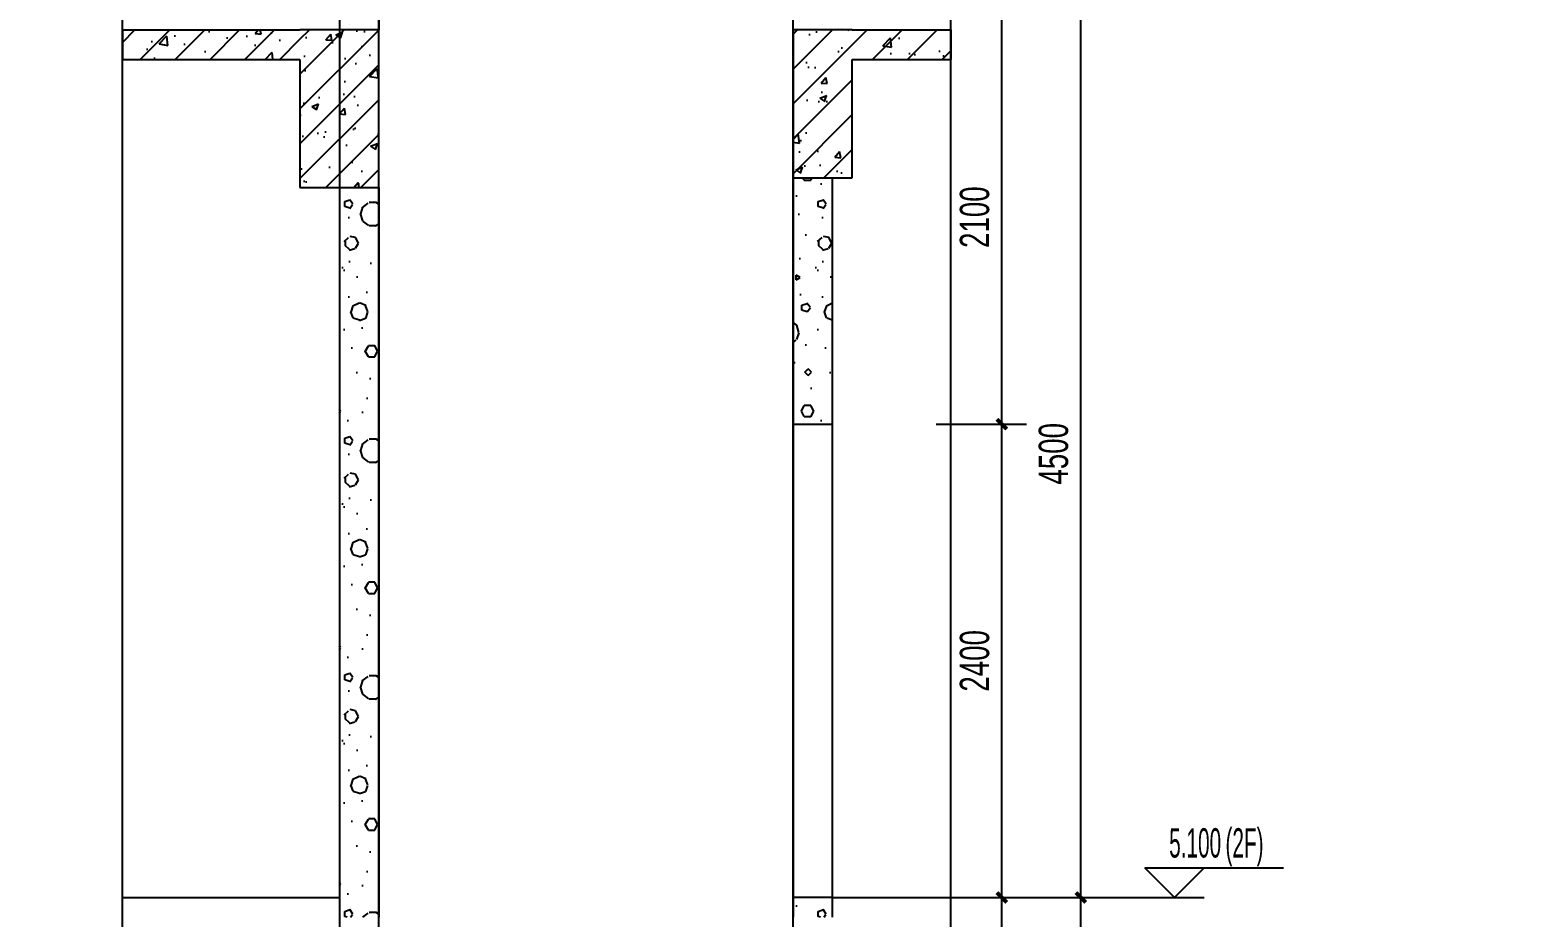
# Model space of a CAD drawing. Extents: x -26219 to 315419, y -160410 to -120810.
# Drawn here: x 287301 to 294857, y -137394 to -132894 of the extents above; entities that cross this region are included whole.
import ezdxf
from ezdxf.xclip import XClip

# ---------------------------------------------------------------- set-up
doc = ezdxf.new("R2010")
doc.units = 0
doc.header["$LTSCALE"] = 1000
doc.header["$MEASUREMENT"] = 0
doc.header["$XCLIPFRAME"] = 0
doc.linetypes.add('104-14# 核心筒$0$DOTE', pattern=[2.42, 2, -0.2, 0.02, -0.2])
for name, color, linetype in [('01-标注_尺寸', 124, 'Continuous'), ('01-标注_标高', 200, 'Continuous'), ('01-标注_符号', 200, 'Continuous'), ('02-TEXT_标注', 130, 'Continuous'), ('05-填充_天正', 26, 'Continuous'), ('104-13#14# B1核心筒$0$A-E_楼梯', 171, 'Continuous'), ('104-14# 核心筒$0$A_AXIS-轴线', 36, '104-14# 核心筒$0$DOTE'), ('A-C_窗', 140, 'Continuous'), ('A-SUR_保温', 222, 'Continuous'), ('A_STR-砌块墙', 121, 'Continuous'), ('A_STR-砼墙', 51, 'Continuous'), ('A_STR-砼柱', 51, 'Continuous')]:
    doc.layers.add(name, color=color, linetype=linetype)
doc.layers.add('B1幕墙$0$04-不打印_辅助线', color=165, linetype='Continuous', plot=False)
doc.styles.add('_TCH_DIM', font='ros.shx', dxfattribs={"width": 0.75, "bigfont": 'jd.shx'})
doc.styles.add('_TCH_DIM_T3', font='ros.shx', dxfattribs={"width": 0.705882, "bigfont": 'jd.shx'})
doc.dimstyles.new('_TCH_ARCH&&50', dxfattribs={"dimtxt": 148.75, "dimasz": 50, "dimexe": 125, "dimexo": 150, "dimgap": 63.125, "dimtad": 1, "dimdec": 0, "dimzin": 0, "dimdsep": 46, "dimtxsty": '_TCH_DIM_T3', "dimblk": 'ARCHTICK', "dimcen": 0.09, "dimclrt": 7, "dimazin": 2, "dimtfac": 1, "dimtdec": 0, "dimtix": 1, "dimtmove": 2, "dimatfit": 3, "dimfxl": 0, "dimtolj": 1, "dimtzin": 0, "dimarcsym": 0})
pattern_1 = [(45, (0, 0), (-88.38835, 88.38835), []), (50, (0, 0), (358.6301, -31.37607), [37.5, -412.5]), (355, (0, 0), (-69.37567, 376.09607), [30, -330]), (100.4514, (29.9, -2.6), (289.2547, 344.71977), [31.8701, -350.57106]), (46.1842, (0, 100), (533.6205, -82.7595), [56.25, -618.75]), (96.6356, (44.47, 93.1), (467.33135, 487.0589), [47.8051, -525.8565]), (351.1842, (0, 100), (467.331, 487.0593), [45, -495]), (21, (50, 75), (298.45353, -201.30945), [37.5, -412.5]), (326, (50, 75), (121.65767, 362.57502), [30, -330]), (71.4514, (74.87, 58.22), (420.1113, 161.26525), [31.8701, -350.57106]), (37.5, (0, 0), (6.07993, 166.446927), [0, -326, 0, -335, 0, -331.25]), (7.5, (0, 0), (131.53477, 197.20586), [0, -191, 0, -318.5, 0, -126.25]), (327.5, (-111.5, 0), (266.91122, -11.277436), [0, -125, 0, -390, 0, -517.5]), (317.5, (-161.5, 0), (291.59308, 50.05249), [0, -162.5, 0, -259, 0, -367.5])]
pattern_2 = [(0, (177, -183), (300, 600), [0, -600]), (0, (-174, -264), (300, 600), [0, -600]), (0, (21, -270), (300, 600), [0, -600]), (0, (234, -93), (300, 600), [0, -600]), (0, (-15, -300), (300, 600), [0, -600]), (0, (294, 285), (300, 600), [0, -600]), (0, (111, 237), (300, 600), [0, -600]), (0, (207, 162), (300, 600), [0, -600]), (0, (-282, 150), (300, 600), [0, -600]), (0, (12, 123), (300, 600), [0, -600]), (0, (-102, -30), (300, 600), [0, -600]), (0, (-96, -255), (300, 600), [0, -600]), (0, (129, -279), (300, 600), [0, -600]), (0, (294, -15), (300, 600), [0, -600]), (0, (-267, -108), (300, 600), [0, -600]), (0, (-216, -6), (300, 600), [0, -600]), (0, (18, -48), (300, 600), [0, -600]), (0, (-66, -135), (300, 600), [0, -600]), (0, (-114, 63), (300, 600), [0, -600]), (0, (-39, 288), (300, 600), [0, -600]), (0, (-243, -234), (300, 600), [0, -600]), (0, (87, 165), (300, 600), [0, -600]), (0, (-192, 174), (300, 600), [0, -600]), (0, (-240, 252), (300, 600), [0, -600]), (130.601294, (257.143, 97.143), (-1499.9999834, 1800.000008), [26.3416, -11037.111]), (18.43495, (214.29, 108.57), (1499.999994, 599.999996), [27.1052, -3767.6279]), (90, (214.3, 82.86), (300, 600), [25.7143, -1174.2857]), (161.56505, (240, 74.29), (-1500.000008, 599.999955), [27.1052, -3767.6279]), (53.130102, (240, 74.29), (300, 600), [28.5714, -2971.4285]), (135, (262.86, -231.43), (-300.00004, 599.99996), [24.2437, -1672.8126]), (45, (228.57, -231.43), (300, 600), [24.2437, -1672.8126]), (135, (245.71, -248.57), (-300.00004, 599.99996), [24.2437, -1672.8126]), (45, (245.71, -248.57), (300, 600), [24.2437, -1672.8126]), (116.56505, (-25.7, 171.43), (-5e-05, 1200), [31.9438, -638.8765]), (180, (-40, 200), (-300, 600), [34.2857, -565.7142]), (63.43495, (-88.57, 171.43), (3e-06, 1200), [31.9438, -638.8765]), (116.56505, (-74.3, 142.86), (-5e-05, 1200), [31.9438, -638.8765]), (0, (-74.3, 142.86), (300, 600), [34.2857, -565.7142]), (63.43495, (-40, 142.86), (3e-06, 1200), [31.9438, -638.8765]), (107.102728, (200, -31.429), (-899.9999656, 3000.0000048), [38.8613, -16282.9025]), (143.972626, (188.57, 5.714), (-5699.999928, 4199.999995), [38.8613, -8122.02]), (180, (157.14, 28.6), (-300, 600), [37.1429, -562.8571]), (36.027373, (88.57, 5.714), (5699.999958, 4199.999955), [38.8613, -8122.02]), (71.56505, (77.14, -28.57), (900.000005, 2999.999995), [36.1403, -3758.5928]), (107.102728, (88.571, -65.714), (-899.9999656, 3000.0000048), [38.8613, -16282.9025]), (143.972626, (120, -88.57), (-5699.999928, 4199.999995), [38.8613, -8122.02]), (0, (120, -88.6), (300, 600), [37.1429, -562.8571]), (36.027373, (157.143, -88.57), (5699.999958, 4199.999955), [38.8613, -8122.02]), (71.56505, (188.57, -65.71), (900.000005, 2999.999995), [36.1403, -3758.5928]), (150.255118, (205.714, 248.57), (-900.000002, 599.999993), [23.035, -4814.3196]), (90, (185.7, 237.14), (300, 600), [22.8571, -1177.1427]), (29.74488, (185.714, 237.14), (900, 599.999997), [23.035, -4814.3196]), (116.56505, (65.7, -177.14), (-5e-05, 1200), [31.9438, -638.8765]), (168.690067, (51.43, -148.57), (-2700.000002, 599.999985), [29.1373, -6089.6855]), (41.185925, (0, -162.857), (7499.9999546, 6599.9999423), [30.3718, -12725.802]), (90, (0, -191.43), (300, 600), [28.5714, -1171.4285]), (138.814074, (22.857, -211.429), (-7499.9998667, 6600.000042), [30.3718, -12725.802]), (16.699244, (22.857, -211.429), (9899.9999255, 2999.9999686), [29.8295, -12498.5375]), (60.945396, (51.43, -202.857), (299.9999992, 599.9999947), [29.4161, -12325.3395]), (109.983106, (-185.714, 74.286), (-1500.0000056, 4199.9999889), [33.442, -14012.1975]), (155.556045, (-197.143, 105.714), (-3900.0000149, 1799.9999626), [34.523, -14465.1315]), (24.443955, (-260, 105.714), (3900.000002, 1799.9999913), [34.523, -14465.1315]), (70.016893, (-271.429, 74.286), (1500.0000045, 4199.9999896), [33.442, -14012.1975]), (109.983106, (-260, 42.857), (-1500.0000056, 4199.9999889), [33.442, -14012.1975]), (160.016893, (-228.57, 31.43), (-1500.000001, 599.999973), [33.442, -6989.3775]), (19.983107, (-228.57, 31.43), (1499.999992, 599.999999), [33.442, -6989.3775]), (70.016893, (-197.143, 42.857), (1500.0000045, 4199.9999896), [33.442, -14012.1975]), (122.005383, (37.14, 20), (-300.00004, 599.999969), [26.9542, -5633.434]), (18.43495, (-2.86, 34.29), (1499.999994, 599.999996), [27.1052, -3767.6279]), (90, (-2.86, 8.57), (300, 600), [25.7143, -1174.2857]), (161.56505, (22.86, 0), (-1500.000008, 599.999955), [27.1052, -3767.6279]), (54.462322, (22.857, 0), (2099.999997, 2999.9999955), [24.5781, -10298.2115]), (116.56505, (-137.14, -125.7), (-5e-05, 1200), [31.9438, -638.8765]), (180, (-151.4, -97.14), (-300, 600), [31.4286, -568.5714]), (59.036243, (-200, -125.714), (300.000001, 599.999997), [33.3197, -6963.822]), (120.963756, (-182.857, -154.286), (-300.000041, 599.9999724), [33.3197, -6963.822]), (0, (-182.86, -154.3), (300, 600), [31.4286, -568.5714]), (63.43495, (-151.43, -154.3), (3e-06, 1200), [31.9438, -638.8765])]

# ---------------------------------------------------------------- blocks, each defined once
blk = doc.blocks.new('B1幕墙')
at = {"layer": 'B1幕墙$0$04-不打印_辅助线'}
blk.add_lwpolyline([(-19723.4, 110825.4), (-17951.5, 111952.4), (-14731.3, 106889.8), (-10015.2, 109889.5), (-6726.5, 109889.5), (-6726.5, 107689.5), (-6591.5, 107689.5), (-6591.5, 96729.1), (-3286.4, 91533.1), (-3400.3, 91460.7), (-609.5, 87073), (-44109.9, 59403.8), (-49479.8, 60532), (-116340.3, 165647.4), (-95570, 173811.9), (-95423.7, 173439.7), (-115742.4, 165452.7), (-49232.7, 60888.9), (-44187.1, 59828.8), (-1077.3, 87249.5), (-3868.2, 91637.2), (-3501.1, 91870.6)], dxfattribs=at)
blk = doc.blocks.new('104-13#14# B1核心筒')
at = {"layer": '104-13#14# B1核心筒$0$A-E_楼梯', "rotation": 57.54087654752239}
blk.add_blockref('B1幕墙', (289197.1, 8062.4), dxfattribs=at)
blk = doc.blocks.new('_ArchTick')
at = {"color": 0, "linetype": 'ByBlock', "const_width": 0.4}
blk.add_lwpolyline([(-0.5, -0.5), (0.5, 0.5)], dxfattribs=at)
blk = doc.blocks.new('*D1019')
at = {"layer": '01-标注_尺寸', "color": 0, "lineweight": -2, "transparency": 16777216}
for p, q in [((292296.6, -137294.1), (292753.8, -137294.1)), ((292628.8, -142394.1), (292628.8, -137294.1)), ((292296.6, -142394.1), (292753.8, -142394.1))]:
    blk.add_line(p, q, dxfattribs=at)
at = {"layer": 'Defpoints', "color": 0, "transparency": 16777216}
for p in [(292146.6, -137294.1), (292628.8, -137294.1), (292146.6, -142394.1)]:
    blk.add_point(p, dxfattribs=at)
at = {"layer": '01-标注_尺寸', "color": 0, "lineweight": -2, "transparency": 16777216, "xscale": 50, "yscale": 50, "zscale": 50}
for p, rotation in [((292628.8, -137294.1), 90), ((292628.8, -142394.1), 270)]:
    blk.add_blockref('_ArchTick', p, dxfattribs=dict(at, rotation=rotation))
at = {"layer": '01-标注_尺寸', "color": 7, "transparency": 16777216, "insert": (292491.3, -139844.1), "char_height": 148.75, "attachment_point": 5, "rotation": 90, "style": '_TCH_DIM_T3'}
blk.add_mtext('\\A1;5100', dxfattribs=at)
blk = doc.blocks.new('*D1020')
at = {"layer": '01-标注_尺寸', "color": 0, "lineweight": -2, "transparency": 16777216}
for p, q in [((292296.6, -132794.1), (292753.8, -132794.1)), ((292628.8, -137294.1), (292628.8, -132794.1)), ((292296.6, -137294.1), (292753.8, -137294.1))]:
    blk.add_line(p, q, dxfattribs=at)
at = {"layer": 'Defpoints', "color": 0, "transparency": 16777216}
for p in [(292146.6, -132794.1), (292628.8, -132794.1), (292146.6, -137294.1)]:
    blk.add_point(p, dxfattribs=at)
at = {"layer": '01-标注_尺寸', "color": 0, "lineweight": -2, "transparency": 16777216, "xscale": 50, "yscale": 50, "zscale": 50}
for p, rotation in [((292628.8, -132794.1), 90), ((292628.8, -137294.1), 270)]:
    blk.add_blockref('_ArchTick', p, dxfattribs=dict(at, rotation=rotation))
at = {"layer": '01-标注_尺寸', "color": 7, "transparency": 16777216, "insert": (292491.3, -135044.1), "char_height": 148.75, "attachment_point": 5, "rotation": 90, "style": '_TCH_DIM_T3'}
blk.add_mtext('\\A1;4500', dxfattribs=at)
blk = doc.blocks.new('*D1030')
at = {"layer": '01-标注_尺寸', "color": 0, "lineweight": -2, "transparency": 16777216}
for p, q in [((291896.6, -137294.1), (292353.8, -137294.1)), ((292228.8, -139994.1), (292228.8, -137294.1)), ((291896.6, -139994.1), (292353.8, -139994.1))]:
    blk.add_line(p, q, dxfattribs=at)
at = {"layer": 'Defpoints', "color": 0, "transparency": 16777216}
for p in [(291746.6, -137294.1), (292228.8, -137294.1), (291746.6, -139994.1)]:
    blk.add_point(p, dxfattribs=at)
at = {"layer": '01-标注_尺寸', "color": 0, "lineweight": -2, "transparency": 16777216, "xscale": 50, "yscale": 50, "zscale": 50}
for p, rotation in [((292228.8, -137294.1), 90), ((292228.8, -139994.1), 270)]:
    blk.add_blockref('_ArchTick', p, dxfattribs=dict(at, rotation=rotation))
at = {"layer": '01-标注_尺寸', "color": 7, "transparency": 16777216, "insert": (292091.3, -138644.1), "char_height": 148.75, "attachment_point": 5, "rotation": 90, "style": '_TCH_DIM_T3'}
blk.add_mtext('\\A1;2700', dxfattribs=at)
blk = doc.blocks.new('*D1031')
at = {"layer": '01-标注_尺寸', "color": 0, "lineweight": -2, "transparency": 16777216}
for p, q in [((291896.6, -134894.1), (292353.8, -134894.1)), ((292228.8, -137294.1), (292228.8, -134894.1)), ((291896.6, -137294.1), (292353.8, -137294.1))]:
    blk.add_line(p, q, dxfattribs=at)
at = {"layer": 'Defpoints', "color": 0, "transparency": 16777216}
for p in [(291746.6, -134894.1), (292228.8, -134894.1), (291746.6, -137294.1)]:
    blk.add_point(p, dxfattribs=at)
at = {"layer": '01-标注_尺寸', "color": 0, "lineweight": -2, "transparency": 16777216, "xscale": 50, "yscale": 50, "zscale": 50}
for p, rotation in [((292228.8, -134894.1), 90), ((292228.8, -137294.1), 270)]:
    blk.add_blockref('_ArchTick', p, dxfattribs=dict(at, rotation=rotation))
at = {"layer": '01-标注_尺寸', "color": 7, "transparency": 16777216, "insert": (292091.3, -136094.1), "char_height": 148.75, "attachment_point": 5, "rotation": 90, "style": '_TCH_DIM_T3'}
blk.add_mtext('\\A1;2400', dxfattribs=at)
blk = doc.blocks.new('*D1032')
at = {"layer": '01-标注_尺寸', "color": 0, "lineweight": -2, "transparency": 16777216}
for p, q in [((291896.6, -132794.1), (292353.8, -132794.1)), ((292228.8, -134894.1), (292228.8, -132794.1)), ((291896.6, -134894.1), (292353.8, -134894.1))]:
    blk.add_line(p, q, dxfattribs=at)
at = {"layer": 'Defpoints', "color": 0, "transparency": 16777216}
for p in [(291746.6, -132794.1), (292228.8, -132794.1), (291746.6, -134894.1)]:
    blk.add_point(p, dxfattribs=at)
at = {"layer": '01-标注_尺寸', "color": 0, "lineweight": -2, "transparency": 16777216, "xscale": 50, "yscale": 50, "zscale": 50}
for p, rotation in [((292228.8, -132794.1), 90), ((292228.8, -134894.1), 270)]:
    blk.add_blockref('_ArchTick', p, dxfattribs=dict(at, rotation=rotation))
at = {"layer": '01-标注_尺寸', "color": 7, "transparency": 16777216, "insert": (292091.3, -133844.1), "char_height": 148.75, "attachment_point": 5, "rotation": 90, "style": '_TCH_DIM_T3'}
blk.add_mtext('\\A1;2100', dxfattribs=at)

msp = doc.modelspace()

# ---------------------------------------------------------------- hatches: boundary and pattern name
at = {"layer": '05-填充_天正'}
h = msp.add_hatch(dxfattribs=at)
h.set_pattern_fill('加气混凝土', color=256, scale=50, style=0)
h.set_pattern_definition(pattern_2)
h.paths.add_polyline_path([(288870.6, -132894.1), (289070.6, -132894.1), (289070.6, -129094.1), (288870.6, -129094.1)])
h = msp.add_hatch(dxfattribs=at)
h.set_pattern_fill('加气混凝土', color=256, scale=50, style=0)
h.set_pattern_definition(pattern_2)
h.paths.add_polyline_path([(291170.6, -132894.1), (291370.6, -132894.1), (291370.6, -132794.1), (291170.6, -132794.1)])
h = msp.add_hatch(dxfattribs=at)
h.set_pattern_fill('钢筋混凝土', color=256, scale=50, style=0)
h.set_pattern_definition(pattern_1)
h.paths.add_polyline_path([(288670.6, -133044.1), (288670.6, -132894.1), (287770.6, -132894.1), (287770.6, -133044.1)])
h = msp.add_hatch(dxfattribs=at)
h.set_pattern_fill('钢筋混凝土', color=256, scale=50, style=0)
h.set_pattern_definition(pattern_1)
h.paths.add_polyline_path([(288670.6, -133694.1), (289070.6, -133694.1), (289070.6, -132894.1), (288670.6, -132894.1)])
h = msp.add_hatch(dxfattribs=at)
h.set_pattern_fill('钢筋混凝土', color=256, scale=50, style=0)
h.set_pattern_definition(pattern_1)
h.paths.add_polyline_path([(291170.6, -133644.1), (291470.6, -133644.1), (291470.6, -132894.1), (291170.6, -132894.1)])
h = msp.add_hatch(dxfattribs=at)
h.set_pattern_fill('钢筋混凝土', color=256, scale=50, style=0)
h.set_pattern_definition(pattern_1)
h.paths.add_polyline_path([(291470.6, -132894.1), (291470.6, -133044.1), (291970.6, -133044.1), (291970.6, -132894.1)])
h = msp.add_hatch(dxfattribs=at)
h.set_pattern_fill('加气混凝土', color=256, scale=50, style=0)
h.set_pattern_definition(pattern_2)
h.paths.add_polyline_path([(291370.6, -133644.1), (291170.6, -133644.1), (291170.6, -134894.1), (291370.6, -134894.1)])
h = msp.add_hatch(dxfattribs=at)
h.set_pattern_fill('加气混凝土', color=256, scale=50, style=0)
h.set_pattern_definition(pattern_2)
h.paths.add_polyline_path([(288870.6, -137394.1), (289070.6, -137394.1), (289070.6, -133694.1), (288870.6, -133694.1)])
h = msp.add_hatch(dxfattribs=at)
h.set_pattern_fill('加气混凝土', color=256, scale=50, style=0)
h.set_pattern_definition(pattern_2)
h.paths.add_polyline_path([(291170.6, -137394.1), (291370.6, -137394.1), (291370.6, -137294.1), (291170.6, -137294.1)])

# ---------------------------------------------------------------- linework, layer by layer
for p, q in [((289070.6, -148644.1), (289070.6, -128294.1)), ((291170.6, -148644.1), (291170.6, -128294.1))]:
    msp.add_line(p, q)
at = {"layer": '01-标注_标高'}
for p, q in [((293103.8, -137294.1), (292953.8, -137144.1)), ((292953.8, -137144.1), (293657, -137144.1)), ((293103.8, -137294.1), (293253.8, -137144.1)), ((292753.8, -137294.1), (293253.8, -137294.1))]:
    msp.add_line(p, q, dxfattribs=at)
at = {"layer": '01-标注_符号'}
for points in [[(287770.6, -151653.3), (287770.6, -139644.9), (287665.6, -139606.6), (287875.6, -139569.6), (287770.6, -139532.4), (287770.6, -127524)], [(291970.6, -149194.1), (291970.6, -138494.9), (291865.6, -138456.7), (292075.6, -138419.7), (291970.6, -138382.4), (291970.6, -127683.3)]]:
    msp.add_lwpolyline(points, dxfattribs=at)
at = {"layer": '104-14# 核心筒$0$A_AXIS-轴线'}
msp.add_line((288870.6, -127394.1), (288870.6, -151543.2), dxfattribs=at)
at = {"layer": 'A-C_窗'}
for p, q in [((291170.6, -134894.1), (291170.6, -137294.1)), ((291370.6, -137294.1), (291370.6, -134894.1))]:
    msp.add_line(p, q, dxfattribs=at)
at = {"layer": 'A-SUR_保温'}
for p, q in [((287770.6, -137294.1), (288870.6, -137294.1)), ((291370.6, -137294.1), (291970.6, -137294.1))]:
    msp.add_line(p, q, dxfattribs=at)
at = {"layer": 'A_STR-砌块墙'}
for p, q in [((288870.6, -129094.1), (288870.6, -132894.1)), ((289070.6, -129094.1), (289070.6, -132894.1)), ((291170.6, -133644.1), (291170.6, -134894.1)), ((291370.6, -134894.1), (291370.6, -133644.1)), ((288870.6, -133694.1), (288870.6, -137394.1)), ((289070.6, -133694.1), (289070.6, -137394.1)), ((291170.6, -134894.1), (291370.6, -134894.1)), ((291370.6, -137294.1), (291170.6, -137294.1)), ((291170.6, -137294.1), (291170.6, -137394.1)), ((291370.6, -137394.1), (291370.6, -137294.1))]:
    msp.add_line(p, q, dxfattribs=at)
at = {"layer": 'A_STR-砼墙'}
for p, q in [((287770.6, -132894.1), (288670.6, -132894.1)), ((287770.6, -132894.1), (287770.6, -133044.1)), ((291470.6, -132894.1), (291970.6, -132894.1)), ((291970.6, -132894.1), (291970.6, -133044.1)), ((287770.6, -133044.1), (288670.6, -133044.1)), ((291470.6, -133044.1), (291970.6, -133044.1))]:
    msp.add_line(p, q, dxfattribs=at)
at = {"layer": 'A_STR-砼柱'}
for p, q in [((289070.6, -132894.1), (288670.6, -132894.1)), ((289070.6, -133694.1), (289070.6, -132894.1)), ((291470.6, -132894.1), (291170.6, -132894.1)), ((291170.6, -132894.1), (291170.6, -133644.1)), ((288670.6, -133044.1), (288670.6, -133694.1)), ((291470.6, -133644.1), (291470.6, -133044.1)), ((291170.6, -133644.1), (291470.6, -133644.1)), ((288670.6, -133694.1), (289070.6, -133694.1))]:
    msp.add_line(p, q, dxfattribs=at)

# ---------------------------------------------------------------- block references
ref = msp.add_blockref('104-13#14# B1核心筒', (83110.6, -136819.8))
XClip(ref).set_block_clipping_path([(166599.9946633652, -1823.14907876), (171999.9946633652, 8745.6171003908)])

# ---------------------------------------------------------------- texts
at = {"layer": '02-TEXT_标注', "style": '_TCH_DIM', "width": 0.529412}
for s, p in [('5.100', (293077.2, -137091.6)), ('(2F)', (293362.7, -137091.6))]:
    msp.add_text(s, height=148.75, dxfattribs=at).set_placement(p)

# ---------------------------------------------------------------- dimensions: what is measured, and where the dimension line sits
at = {"layer": '01-标注_尺寸'}
for p1, p2, picture, middle in [((291746.6, -134894.1), (291746.6, -132794.1), '*D1032', (292091.3, -133844.1)), ((292146.6, -137294.1), (292146.6, -132794.1), '*D1020', (292491.3, -135044.1)), ((291746.6, -137294.1), (291746.6, -134894.1), '*D1031', (292091.3, -136094.1)), ((291746.6, -139994.1), (291746.6, -137294.1), '*D1030', (292091.3, -138644.1)), ((292146.6, -142394.1), (292146.6, -137294.1), '*D1019', (292491.3, -139844.1))]:
    dim = msp.add_aligned_dim(p1=p1, p2=p2, distance=-482.2, dimstyle='_TCH_ARCH&&50', dxfattribs=at)
    dim.commit()
    dim.dimension.update_dxf_attribs({"geometry": picture, "text_midpoint": middle})

doc.saveas('drawing.dxf')
